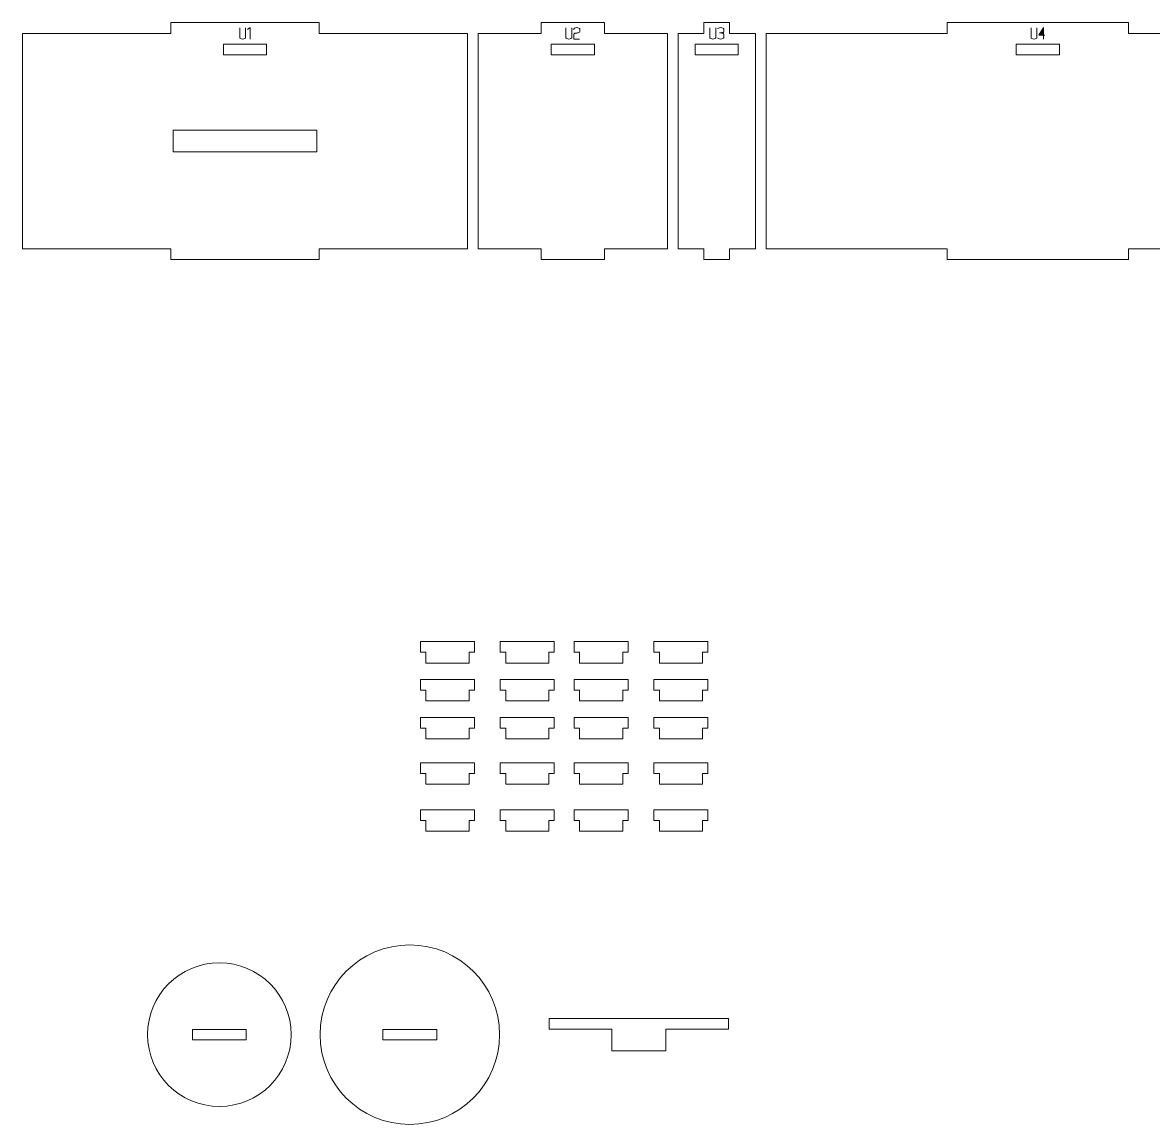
# Model space of a CAD drawing. Header units: centimetres. Extents: x -250 to 250, y -508 to 508.
# Drawn here: x 13.15 to 44.64, y -165.9 to -135.21 of the extents above; entities that cross this region are included whole.
import ezdxf

# ---------------------------------------------------------------- set-up
doc = ezdxf.new("R2010")
doc.units = ezdxf.units.CM
doc.header["$MEASUREMENT"] = 0
doc.layers.add('Capa 1', color=7, linetype='Continuous')

msp = doc.modelspace()

# ---------------------------------------------------------------- hatches: boundary and pattern name
at = {"layer": 'Capa 1', "true_color": 0x3e4095}
h = msp.add_hatch(color=175, dxfattribs=at)
edge = h.paths.add_edge_path()
edge.add_spline(control_points=[(19.36118, -135.62762), (19.36118, -135.6374), (19.35331, -135.64573), (19.33756, -135.65261), (19.32182, -135.65949), (19.30217, -135.66293), (19.27863, -135.66293), (19.25509, -135.66293), (19.23544, -135.65949), (19.2197, -135.65261), (19.20395, -135.64573), (19.19608, -135.6374), (19.19608, -135.62762), (19.19608, -135.62762), (19.19608, -135.34786), (19.19608, -135.34786), (19.19608, -135.34786), (19.19608, -135.62762), (19.19608, -135.62762), (19.19608, -135.6374), (19.20395, -135.64573), (19.2197, -135.65261), (19.23544, -135.65949), (19.25509, -135.66293), (19.27863, -135.66293), (19.30217, -135.66293), (19.32182, -135.65949), (19.33756, -135.65261), (19.35331, -135.64573), (19.36118, -135.6374), (19.36118, -135.62762), (19.36118, -135.62762), (19.36118, -135.34786), (19.36118, -135.34786), (19.36118, -135.34786), (19.36118, -135.62762), (19.36118, -135.62762)], knot_values=[0, 0, 0, 0, 0.08333333, 0.08333333, 0.08333333, 0.16666667, 0.16666667, 0.16666667, 0.25, 0.25, 0.25, 0.33333333, 0.33333333, 0.33333333, 0.41666667, 0.41666667, 0.41666667, 0.5, 0.5, 0.5, 0.58333333, 0.58333333, 0.58333333, 0.66666667, 0.66666667, 0.66666667, 0.75, 0.75, 0.75, 0.83333333, 0.83333333, 0.83333333, 0.91666667, 0.91666667, 0.91666667, 1, 1, 1, 1], degree=3, periodic=1)
h = msp.add_hatch(color=175, dxfattribs=at)
edge = h.paths.add_edge_path()
edge.add_spline(control_points=[(19.49234, -135.34603), (19.49234, -135.34603), (19.41621, -135.39877), (19.41621, -135.39877), (19.41621, -135.39877), (19.49234, -135.34603), (19.49234, -135.34603), (19.49234, -135.34603), (19.49234, -135.66293), (19.49234, -135.66293), (19.49234, -135.66293), (19.49234, -135.34603), (19.49234, -135.34603)], knot_values=[0, 0, 0, 0, 0.25, 0.25, 0.25, 0.5, 0.5, 0.5, 0.75, 0.75, 0.75, 1, 1, 1, 1], degree=3, periodic=1)
h = msp.add_hatch(color=175, dxfattribs=at)
edge = h.paths.add_edge_path()
edge.add_spline(control_points=[(28.44606, -135.62762), (28.44606, -135.6374), (28.43819, -135.64573), (28.42244, -135.65261), (28.4067, -135.65949), (28.38705, -135.66293), (28.36351, -135.66293), (28.33997, -135.66293), (28.32032, -135.65949), (28.30458, -135.65261), (28.28883, -135.64573), (28.28096, -135.6374), (28.28096, -135.62762), (28.28096, -135.62762), (28.28096, -135.34786), (28.28096, -135.34786), (28.28096, -135.34786), (28.28096, -135.62762), (28.28096, -135.62762), (28.28096, -135.6374), (28.28883, -135.64573), (28.30458, -135.65261), (28.32032, -135.65949), (28.33997, -135.66293), (28.36351, -135.66293), (28.38705, -135.66293), (28.4067, -135.65949), (28.42244, -135.65261), (28.43819, -135.64573), (28.44606, -135.6374), (28.44606, -135.62762), (28.44606, -135.62762), (28.44606, -135.34786), (28.44606, -135.34786), (28.44606, -135.34786), (28.44606, -135.62762), (28.44606, -135.62762)], knot_values=[0, 0, 0, 0, 0.08333333, 0.08333333, 0.08333333, 0.16666667, 0.16666667, 0.16666667, 0.25, 0.25, 0.25, 0.33333333, 0.33333333, 0.33333333, 0.41666667, 0.41666667, 0.41666667, 0.5, 0.5, 0.5, 0.58333333, 0.58333333, 0.58333333, 0.66666667, 0.66666667, 0.66666667, 0.75, 0.75, 0.75, 0.83333333, 0.83333333, 0.83333333, 0.91666667, 0.91666667, 0.91666667, 1, 1, 1, 1], degree=3, periodic=1)
h = msp.add_hatch(color=175, dxfattribs=at)
edge = h.paths.add_edge_path()
edge.add_spline(control_points=[(28.50063, -135.66293), (28.50063, -135.66293), (28.50063, -135.53039), (28.50063, -135.53039), (28.50155, -135.51847), (28.5124, -135.5093), (28.53319, -135.50288), (28.54175, -135.50226), (28.54993, -135.50127), (28.55773, -135.49989), (28.56552, -135.49852), (28.5734, -135.49707), (28.58135, -135.49554), (28.59602, -135.49309), (28.60726, -135.4911), (28.61505, -135.48958), (28.62285, -135.48805), (28.63042, -135.48606), (28.63776, -135.48361), (28.65671, -135.47658), (28.66619, -135.46756), (28.66619, -135.45656), (28.66619, -135.45656), (28.66619, -135.3818), (28.66619, -135.3818), (28.66619, -135.37202), (28.65832, -135.36369), (28.64257, -135.35681), (28.62683, -135.34993), (28.60718, -135.34649), (28.58364, -135.34649), (28.5601, -135.34649), (28.54045, -135.34993), (28.52471, -135.35681), (28.50896, -135.36369), (28.50109, -135.37202), (28.50109, -135.3818), (28.50109, -135.3818), (28.50109, -135.40427), (28.50109, -135.40427), (28.50109, -135.40427), (28.50109, -135.3818), (28.50109, -135.3818), (28.50109, -135.37202), (28.50896, -135.36369), (28.52471, -135.35681), (28.54045, -135.34993), (28.5601, -135.34649), (28.58364, -135.34649), (28.60718, -135.34649), (28.62683, -135.34993), (28.64257, -135.35681), (28.65832, -135.36369), (28.66619, -135.37202), (28.66619, -135.3818), (28.66619, -135.3818), (28.66619, -135.45656), (28.66619, -135.45656), (28.66619, -135.46756), (28.65671, -135.47658), (28.63776, -135.48361), (28.63042, -135.48606), (28.62285, -135.48805), (28.61505, -135.48958), (28.60726, -135.4911), (28.59602, -135.49309), (28.58135, -135.49554), (28.5734, -135.49707), (28.56552, -135.49852), (28.55773, -135.49989), (28.54993, -135.50127), (28.54175, -135.50226), (28.53319, -135.50288), (28.5124, -135.5093), (28.50155, -135.51847), (28.50063, -135.53039), (28.50063, -135.53039), (28.50063, -135.66293), (28.50063, -135.66293), (28.50063, -135.66293), (28.65748, -135.66293), (28.65748, -135.66293), (28.65748, -135.66293), (28.50063, -135.66293), (28.50063, -135.66293)], knot_values=[0, 0, 0, 0, 0.03571429, 0.03571429, 0.03571429, 0.07142857, 0.07142857, 0.07142857, 0.10714286, 0.10714286, 0.10714286, 0.14285714, 0.14285714, 0.14285714, 0.17857143, 0.17857143, 0.17857143, 0.21428571, 0.21428571, 0.21428571, 0.25, 0.25, 0.25, 0.28571429, 0.28571429, 0.28571429, 0.32142857, 0.32142857, 0.32142857, 0.35714286, 0.35714286, 0.35714286, 0.39285714, 0.39285714, 0.39285714, 0.42857143, 0.42857143, 0.42857143, 0.46428571, 0.46428571, 0.46428571, 0.5, 0.5, 0.5, 0.53571429, 0.53571429, 0.53571429, 0.57142857, 0.57142857, 0.57142857, 0.60714286, 0.60714286, 0.60714286, 0.64285714, 0.64285714, 0.64285714, 0.67857143, 0.67857143, 0.67857143, 0.71428571, 0.71428571, 0.71428571, 0.75, 0.75, 0.75, 0.78571429, 0.78571429, 0.78571429, 0.82142857, 0.82142857, 0.82142857, 0.85714286, 0.85714286, 0.85714286, 0.89285714, 0.89285714, 0.89285714, 0.92857143, 0.92857143, 0.92857143, 0.96428571, 0.96428571, 0.96428571, 1, 1, 1, 1], degree=3, periodic=1)
h = msp.add_hatch(color=175, dxfattribs=at)
edge = h.paths.add_edge_path()
edge.add_spline(control_points=[(32.45546, -135.62762), (32.45546, -135.6374), (32.44759, -135.64573), (32.43184, -135.65261), (32.4161, -135.65949), (32.39645, -135.66293), (32.37291, -135.66293), (32.34937, -135.66293), (32.32972, -135.65949), (32.31398, -135.65261), (32.29823, -135.64573), (32.29036, -135.6374), (32.29036, -135.62762), (32.29036, -135.62762), (32.29036, -135.34786), (32.29036, -135.34786), (32.29036, -135.34786), (32.29036, -135.62762), (32.29036, -135.62762), (32.29036, -135.6374), (32.29823, -135.64573), (32.31398, -135.65261), (32.32972, -135.65949), (32.34937, -135.66293), (32.37291, -135.66293), (32.39645, -135.66293), (32.4161, -135.65949), (32.43184, -135.65261), (32.44759, -135.64573), (32.45546, -135.6374), (32.45546, -135.62762), (32.45546, -135.62762), (32.45546, -135.34786), (32.45546, -135.34786), (32.45546, -135.34786), (32.45546, -135.62762), (32.45546, -135.62762)], knot_values=[0, 0, 0, 0, 0.08333333, 0.08333333, 0.08333333, 0.16666667, 0.16666667, 0.16666667, 0.25, 0.25, 0.25, 0.33333333, 0.33333333, 0.33333333, 0.41666667, 0.41666667, 0.41666667, 0.5, 0.5, 0.5, 0.58333333, 0.58333333, 0.58333333, 0.66666667, 0.66666667, 0.66666667, 0.75, 0.75, 0.75, 0.83333333, 0.83333333, 0.83333333, 0.91666667, 0.91666667, 0.91666667, 1, 1, 1, 1], degree=3, periodic=1)
h = msp.add_hatch(color=175, dxfattribs=at)
edge = h.paths.add_edge_path()
edge.add_spline(control_points=[(32.59304, -135.66293), (32.5695, -135.66293), (32.54985, -135.65949), (32.53411, -135.65261), (32.51836, -135.64573), (32.51049, -135.6374), (32.51049, -135.62762), (32.51049, -135.6374), (32.51836, -135.64573), (32.53411, -135.65261), (32.54985, -135.65949), (32.5695, -135.66293), (32.59304, -135.66293), (32.61658, -135.66293), (32.63623, -135.65949), (32.65197, -135.65261), (32.66772, -135.64573), (32.67559, -135.6374), (32.67559, -135.62762), (32.67559, -135.62762), (32.67559, -135.52443), (32.67559, -135.52443), (32.67559, -135.51617), (32.66993, -135.50899), (32.65862, -135.50288), (32.64731, -135.49676), (32.61414, -135.49263), (32.5591, -135.49049), (32.61383, -135.48713), (32.6467, -135.48315), (32.6577, -135.47857), (32.66871, -135.47398), (32.67467, -135.46649), (32.67559, -135.4561), (32.67559, -135.4561), (32.67559, -135.3818), (32.67559, -135.3818), (32.67559, -135.37202), (32.66772, -135.36369), (32.65197, -135.35681), (32.63623, -135.34993), (32.61658, -135.34649), (32.59304, -135.34649), (32.5695, -135.34649), (32.54985, -135.34993), (32.53411, -135.35681), (32.51836, -135.36369), (32.51049, -135.37202), (32.51049, -135.3818), (32.51049, -135.37202), (32.51836, -135.36369), (32.53411, -135.35681), (32.54985, -135.34993), (32.5695, -135.34649), (32.59304, -135.34649), (32.61658, -135.34649), (32.63623, -135.34993), (32.65197, -135.35681), (32.66772, -135.36369), (32.67559, -135.37202), (32.67559, -135.3818), (32.67559, -135.3818), (32.67559, -135.4561), (32.67559, -135.4561), (32.67467, -135.46649), (32.66871, -135.47398), (32.6577, -135.47857), (32.6467, -135.48315), (32.61383, -135.48713), (32.5591, -135.49049), (32.61414, -135.49263), (32.64731, -135.49676), (32.65862, -135.50288), (32.66993, -135.50899), (32.67559, -135.51617), (32.67559, -135.52443), (32.67559, -135.52443), (32.67559, -135.62762), (32.67559, -135.62762), (32.67559, -135.6374), (32.66772, -135.64573), (32.65197, -135.65261), (32.63623, -135.65949), (32.61658, -135.66293), (32.59304, -135.66293)], knot_values=[0, 0, 0, 0, 0.03571429, 0.03571429, 0.03571429, 0.07142857, 0.07142857, 0.07142857, 0.10714286, 0.10714286, 0.10714286, 0.14285714, 0.14285714, 0.14285714, 0.17857143, 0.17857143, 0.17857143, 0.21428571, 0.21428571, 0.21428571, 0.25, 0.25, 0.25, 0.28571429, 0.28571429, 0.28571429, 0.32142857, 0.32142857, 0.32142857, 0.35714286, 0.35714286, 0.35714286, 0.39285714, 0.39285714, 0.39285714, 0.42857143, 0.42857143, 0.42857143, 0.46428571, 0.46428571, 0.46428571, 0.5, 0.5, 0.5, 0.53571429, 0.53571429, 0.53571429, 0.57142857, 0.57142857, 0.57142857, 0.60714286, 0.60714286, 0.60714286, 0.64285714, 0.64285714, 0.64285714, 0.67857143, 0.67857143, 0.67857143, 0.71428571, 0.71428571, 0.71428571, 0.75, 0.75, 0.75, 0.78571429, 0.78571429, 0.78571429, 0.82142857, 0.82142857, 0.82142857, 0.85714286, 0.85714286, 0.85714286, 0.89285714, 0.89285714, 0.89285714, 0.92857143, 0.92857143, 0.92857143, 0.96428571, 0.96428571, 0.96428571, 1, 1, 1, 1], degree=3, periodic=1)
h = msp.add_hatch(color=175, dxfattribs=at)
edge = h.paths.add_edge_path()
edge.add_spline(control_points=[(41.39999, -135.62762), (41.39999, -135.6374), (41.39212, -135.64573), (41.37637, -135.65261), (41.36063, -135.65949), (41.34098, -135.66293), (41.31744, -135.66293), (41.2939, -135.66293), (41.27425, -135.65949), (41.25851, -135.65261), (41.24276, -135.64573), (41.23489, -135.6374), (41.23489, -135.62762), (41.23489, -135.62762), (41.23489, -135.34786), (41.23489, -135.34786), (41.23489, -135.34786), (41.23489, -135.62762), (41.23489, -135.62762), (41.23489, -135.6374), (41.24276, -135.64573), (41.25851, -135.65261), (41.27425, -135.65949), (41.2939, -135.66293), (41.31744, -135.66293), (41.34098, -135.66293), (41.36063, -135.65949), (41.37637, -135.65261), (41.39212, -135.64573), (41.39999, -135.6374), (41.39999, -135.62762), (41.39999, -135.62762), (41.39999, -135.34786), (41.39999, -135.34786), (41.39999, -135.34786), (41.39999, -135.62762), (41.39999, -135.62762)], knot_values=[0, 0, 0, 0, 0.08333333, 0.08333333, 0.08333333, 0.16666667, 0.16666667, 0.16666667, 0.25, 0.25, 0.25, 0.33333333, 0.33333333, 0.33333333, 0.41666667, 0.41666667, 0.41666667, 0.5, 0.5, 0.5, 0.58333333, 0.58333333, 0.58333333, 0.66666667, 0.66666667, 0.66666667, 0.75, 0.75, 0.75, 0.83333333, 0.83333333, 0.83333333, 0.91666667, 0.91666667, 0.91666667, 1, 1, 1, 1], degree=3, periodic=1)
h = msp.add_hatch(color=175, dxfattribs=at)
edge = h.paths.add_edge_path()
edge.add_spline(control_points=[(41.58481, -135.55837), (41.58481, -135.55837), (41.58481, -135.34603), (41.58481, -135.34603), (41.58481, -135.34603), (41.45502, -135.55837), (41.45502, -135.55837), (41.45502, -135.55837), (41.58481, -135.55837), (41.58481, -135.55837)], knot_values=[0, 0, 0, 0, 0.33333333, 0.33333333, 0.33333333, 0.66666667, 0.66666667, 0.66666667, 1, 1, 1, 1], degree=3, periodic=1)
h = msp.add_hatch(color=175, dxfattribs=at)
edge = h.paths.add_edge_path()
edge.add_spline(control_points=[(41.58481, -135.55837), (41.58481, -135.55837), (41.58481, -135.66293), (41.58481, -135.66293), (41.58481, -135.66293), (41.58481, -135.55837), (41.58481, -135.55837), (41.58481, -135.55837), (41.45502, -135.55837), (41.45502, -135.55837), (41.45502, -135.55837), (41.58481, -135.34603), (41.58481, -135.34603), (41.58481, -135.34603), (41.58481, -135.55837), (41.58481, -135.55837), (41.58481, -135.55837), (41.61462, -135.55837), (41.61462, -135.55837), (41.61462, -135.55837), (41.58481, -135.55837), (41.58481, -135.55837)], knot_values=[0, 0, 0, 0, 0.14285714, 0.14285714, 0.14285714, 0.28571429, 0.28571429, 0.28571429, 0.42857143, 0.42857143, 0.42857143, 0.57142857, 0.57142857, 0.57142857, 0.71428571, 0.71428571, 0.71428571, 0.85714286, 0.85714286, 0.85714286, 1, 1, 1, 1], degree=3, periodic=1)

# ---------------------------------------------------------------- linework, layer by layer
at = {"layer": 'Capa 1', "color": 240, "lineweight": 20}
for points, knots in [([(13.1506, -135.50573), (13.1506, -135.50573), (13.1506, -141.50573), (13.1506, -141.50573), (13.1506, -141.50573), (17.27967, -141.50573), (17.27967, -141.50573), (17.27967, -141.50573), (17.27967, -141.80573), (17.27967, -141.80573), (17.27967, -141.80573), (21.40874, -141.80573), (21.40874, -141.80573), (21.40874, -141.80573), (21.40874, -141.50573), (21.40874, -141.50573), (21.40874, -141.50573), (25.53781, -141.50573), (25.53781, -141.50573), (25.53781, -141.50573), (25.53781, -135.50573), (25.53781, -135.50573), (25.53781, -135.50573), (21.40874, -135.50573), (21.40874, -135.50573), (21.40874, -135.50573), (21.40874, -135.20573), (21.40874, -135.20573), (21.40874, -135.20573), (17.27967, -135.20573), (17.27967, -135.20573), (17.27967, -135.20573), (17.27967, -135.50573), (17.27967, -135.50573), (17.27967, -135.50573), (13.1506, -135.50573), (13.1506, -135.50573)], [0, 0, 0, 0, 0.08333333, 0.08333333, 0.08333333, 0.16666667, 0.16666667, 0.16666667, 0.25, 0.25, 0.25, 0.33333333, 0.33333333, 0.33333333, 0.41666667, 0.41666667, 0.41666667, 0.5, 0.5, 0.5, 0.58333333, 0.58333333, 0.58333333, 0.66666667, 0.66666667, 0.66666667, 0.75, 0.75, 0.75, 0.83333333, 0.83333333, 0.83333333, 0.91666667, 0.91666667, 0.91666667, 1, 1, 1, 1]), ([(25.83781, -135.50573), (25.83781, -135.50573), (25.83781, -141.50573), (25.83781, -141.50573), (25.83781, -141.50573), (27.59499, -141.50573), (27.59499, -141.50573), (27.59499, -141.50573), (27.59499, -141.80573), (27.59499, -141.80573), (27.59499, -141.80573), (29.35216, -141.80573), (29.35216, -141.80573), (29.35216, -141.80573), (29.35216, -141.50573), (29.35216, -141.50573), (29.35216, -141.50573), (31.10934, -141.50573), (31.10934, -141.50573), (31.10934, -141.50573), (31.10934, -135.50573), (31.10934, -135.50573), (31.10934, -135.50573), (29.35216, -135.50573), (29.35216, -135.50573), (29.35216, -135.50573), (29.35216, -135.20573), (29.35216, -135.20573), (29.35216, -135.20573), (27.59499, -135.20573), (27.59499, -135.20573), (27.59499, -135.20573), (27.59499, -135.50573), (27.59499, -135.50573), (27.59499, -135.50573), (25.83781, -135.50573), (25.83781, -135.50573)], [0, 0, 0, 0, 0.08333333, 0.08333333, 0.08333333, 0.16666667, 0.16666667, 0.16666667, 0.25, 0.25, 0.25, 0.33333333, 0.33333333, 0.33333333, 0.41666667, 0.41666667, 0.41666667, 0.5, 0.5, 0.5, 0.58333333, 0.58333333, 0.58333333, 0.66666667, 0.66666667, 0.66666667, 0.75, 0.75, 0.75, 0.83333333, 0.83333333, 0.83333333, 0.91666667, 0.91666667, 0.91666667, 1, 1, 1, 1]), ([(31.40934, -135.50573), (31.40934, -135.50573), (31.40934, -141.50573), (31.40934, -141.50573), (31.40934, -141.50573), (32.1251, -141.50573), (32.1251, -141.50573), (32.1251, -141.50573), (32.1251, -141.80573), (32.1251, -141.80573), (32.1251, -141.80573), (32.84085, -141.80573), (32.84085, -141.80573), (32.84085, -141.80573), (32.84085, -141.50573), (32.84085, -141.50573), (32.84085, -141.50573), (33.55661, -141.50573), (33.55661, -141.50573), (33.55661, -141.50573), (33.55661, -135.50573), (33.55661, -135.50573), (33.55661, -135.50573), (32.84085, -135.50573), (32.84085, -135.50573), (32.84085, -135.50573), (32.84085, -135.20573), (32.84085, -135.20573), (32.84085, -135.20573), (32.1251, -135.20573), (32.1251, -135.20573), (32.1251, -135.20573), (32.1251, -135.50573), (32.1251, -135.50573), (32.1251, -135.50573), (31.40934, -135.50573), (31.40934, -135.50573)], [0, 0, 0, 0, 0.08333333, 0.08333333, 0.08333333, 0.16666667, 0.16666667, 0.16666667, 0.25, 0.25, 0.25, 0.33333333, 0.33333333, 0.33333333, 0.41666667, 0.41666667, 0.41666667, 0.5, 0.5, 0.5, 0.58333333, 0.58333333, 0.58333333, 0.66666667, 0.66666667, 0.66666667, 0.75, 0.75, 0.75, 0.83333333, 0.83333333, 0.83333333, 0.91666667, 0.91666667, 0.91666667, 1, 1, 1, 1]), ([(33.85661, -135.50573), (33.85661, -135.50573), (33.85661, -141.50573), (33.85661, -141.50573), (33.85661, -141.50573), (38.90204, -141.50573), (38.90204, -141.50573), (38.90204, -141.50573), (38.90204, -141.80573), (38.90204, -141.80573), (38.90204, -141.80573), (43.94747, -141.80573), (43.94747, -141.80573), (43.94747, -141.80573), (43.94747, -141.50573), (43.94747, -141.50573), (43.94747, -141.50573), (48.9929, -141.50573), (48.9929, -141.50573), (48.9929, -141.50573), (48.9929, -135.50573), (48.9929, -135.50573), (48.9929, -135.50573), (43.94747, -135.50573), (43.94747, -135.50573), (43.94747, -135.50573), (43.94747, -135.20573), (43.94747, -135.20573), (43.94747, -135.20573), (38.90204, -135.20573), (38.90204, -135.20573), (38.90204, -135.20573), (38.90204, -135.50573), (38.90204, -135.50573), (38.90204, -135.50573), (33.85661, -135.50573), (33.85661, -135.50573)], [0, 0, 0, 0, 0.08333333, 0.08333333, 0.08333333, 0.16666667, 0.16666667, 0.16666667, 0.25, 0.25, 0.25, 0.33333333, 0.33333333, 0.33333333, 0.41666667, 0.41666667, 0.41666667, 0.5, 0.5, 0.5, 0.58333333, 0.58333333, 0.58333333, 0.66666667, 0.66666667, 0.66666667, 0.75, 0.75, 0.75, 0.83333333, 0.83333333, 0.83333333, 0.91666667, 0.91666667, 0.91666667, 1, 1, 1, 1]), ([(18.74421, -136.106), (18.74421, -136.106), (19.94421, -136.106), (19.94421, -136.106), (19.94421, -136.106), (19.94421, -135.806), (19.94421, -135.806), (19.94421, -135.806), (18.74421, -135.806), (18.74421, -135.806), (18.74421, -135.806), (18.74421, -136.106), (18.74421, -136.106)], [0, 0, 0, 0, 0.25, 0.25, 0.25, 0.5, 0.5, 0.5, 0.75, 0.75, 0.75, 1, 1, 1, 1]), ([(27.87358, -136.106), (27.87358, -136.106), (29.07358, -136.106), (29.07358, -136.106), (29.07358, -136.106), (29.07358, -135.806), (29.07358, -135.806), (29.07358, -135.806), (27.87358, -135.806), (27.87358, -135.806), (27.87358, -135.806), (27.87358, -136.106), (27.87358, -136.106)], [0, 0, 0, 0, 0.25, 0.25, 0.25, 0.5, 0.5, 0.5, 0.75, 0.75, 0.75, 1, 1, 1, 1]), ([(31.88298, -136.106), (31.88298, -136.106), (33.08298, -136.106), (33.08298, -136.106), (33.08298, -136.106), (33.08298, -135.806), (33.08298, -135.806), (33.08298, -135.806), (31.88298, -135.806), (31.88298, -135.806), (31.88298, -135.806), (31.88298, -136.106), (31.88298, -136.106)], [0, 0, 0, 0, 0.25, 0.25, 0.25, 0.5, 0.5, 0.5, 0.75, 0.75, 0.75, 1, 1, 1, 1]), ([(40.82476, -136.106), (40.82476, -136.106), (42.02476, -136.106), (42.02476, -136.106), (42.02476, -136.106), (42.02476, -135.806), (42.02476, -135.806), (42.02476, -135.806), (40.82476, -135.806), (40.82476, -135.806), (40.82476, -135.806), (40.82476, -136.106), (40.82476, -136.106)], [0, 0, 0, 0, 0.25, 0.25, 0.25, 0.5, 0.5, 0.5, 0.75, 0.75, 0.75, 1, 1, 1, 1]), ([(17.34421, -138.20573), (17.34421, -138.20573), (21.34421, -138.20573), (21.34421, -138.20573), (21.34421, -138.20573), (21.34421, -138.80573), (21.34421, -138.80573), (21.34421, -138.80573), (17.34421, -138.80573), (17.34421, -138.80573), (17.34421, -138.80573), (17.34421, -138.20573), (17.34421, -138.20573)], [0, 0, 0, 0, 0.25, 0.25, 0.25, 0.5, 0.5, 0.5, 0.75, 0.75, 0.75, 1, 1, 1, 1])]:
    msp.add_open_spline(points, degree=3, knots=knots, dxfattribs=at)
at = {"layer": 'Capa 1', "color": 114, "lineweight": 9}
for points, knots in [([(19.36118, -135.62762), (19.36118, -135.6374), (19.35331, -135.64573), (19.33756, -135.65261), (19.32182, -135.65949), (19.30217, -135.66293), (19.27863, -135.66293), (19.25509, -135.66293), (19.23544, -135.65949), (19.2197, -135.65261), (19.20395, -135.64573), (19.19608, -135.6374), (19.19608, -135.62762), (19.19608, -135.62762), (19.19608, -135.34786), (19.19608, -135.34786), (19.19608, -135.34786), (19.19608, -135.62762), (19.19608, -135.62762), (19.19608, -135.6374), (19.20395, -135.64573), (19.2197, -135.65261), (19.23544, -135.65949), (19.25509, -135.66293), (19.27863, -135.66293), (19.30217, -135.66293), (19.32182, -135.65949), (19.33756, -135.65261), (19.35331, -135.64573), (19.36118, -135.6374), (19.36118, -135.62762), (19.36118, -135.62762), (19.36118, -135.34786), (19.36118, -135.34786), (19.36118, -135.34786), (19.36118, -135.62762), (19.36118, -135.62762)], [0, 0, 0, 0, 0.08333333, 0.08333333, 0.08333333, 0.16666667, 0.16666667, 0.16666667, 0.25, 0.25, 0.25, 0.33333333, 0.33333333, 0.33333333, 0.41666667, 0.41666667, 0.41666667, 0.5, 0.5, 0.5, 0.58333333, 0.58333333, 0.58333333, 0.66666667, 0.66666667, 0.66666667, 0.75, 0.75, 0.75, 0.83333333, 0.83333333, 0.83333333, 0.91666667, 0.91666667, 0.91666667, 1, 1, 1, 1]), ([(19.49234, -135.34603), (19.49234, -135.34603), (19.41621, -135.39877), (19.41621, -135.39877), (19.41621, -135.39877), (19.49234, -135.34603), (19.49234, -135.34603), (19.49234, -135.34603), (19.49234, -135.66293), (19.49234, -135.66293), (19.49234, -135.66293), (19.49234, -135.34603), (19.49234, -135.34603)], [0, 0, 0, 0, 0.25, 0.25, 0.25, 0.5, 0.5, 0.5, 0.75, 0.75, 0.75, 1, 1, 1, 1]), ([(28.44606, -135.62762), (28.44606, -135.6374), (28.43819, -135.64573), (28.42244, -135.65261), (28.4067, -135.65949), (28.38705, -135.66293), (28.36351, -135.66293), (28.33997, -135.66293), (28.32032, -135.65949), (28.30458, -135.65261), (28.28883, -135.64573), (28.28096, -135.6374), (28.28096, -135.62762), (28.28096, -135.62762), (28.28096, -135.34786), (28.28096, -135.34786), (28.28096, -135.34786), (28.28096, -135.62762), (28.28096, -135.62762), (28.28096, -135.6374), (28.28883, -135.64573), (28.30458, -135.65261), (28.32032, -135.65949), (28.33997, -135.66293), (28.36351, -135.66293), (28.38705, -135.66293), (28.4067, -135.65949), (28.42244, -135.65261), (28.43819, -135.64573), (28.44606, -135.6374), (28.44606, -135.62762), (28.44606, -135.62762), (28.44606, -135.34786), (28.44606, -135.34786), (28.44606, -135.34786), (28.44606, -135.62762), (28.44606, -135.62762)], [0, 0, 0, 0, 0.08333333, 0.08333333, 0.08333333, 0.16666667, 0.16666667, 0.16666667, 0.25, 0.25, 0.25, 0.33333333, 0.33333333, 0.33333333, 0.41666667, 0.41666667, 0.41666667, 0.5, 0.5, 0.5, 0.58333333, 0.58333333, 0.58333333, 0.66666667, 0.66666667, 0.66666667, 0.75, 0.75, 0.75, 0.83333333, 0.83333333, 0.83333333, 0.91666667, 0.91666667, 0.91666667, 1, 1, 1, 1]), ([(28.50063, -135.66293), (28.50063, -135.66293), (28.50063, -135.53039), (28.50063, -135.53039), (28.50155, -135.51847), (28.5124, -135.5093), (28.53319, -135.50288), (28.54175, -135.50226), (28.54993, -135.50127), (28.55773, -135.49989), (28.56552, -135.49852), (28.5734, -135.49707), (28.58135, -135.49554), (28.59602, -135.49309), (28.60726, -135.4911), (28.61505, -135.48958), (28.62285, -135.48805), (28.63042, -135.48606), (28.63776, -135.48361), (28.65671, -135.47658), (28.66619, -135.46756), (28.66619, -135.45656), (28.66619, -135.45656), (28.66619, -135.3818), (28.66619, -135.3818), (28.66619, -135.37202), (28.65832, -135.36369), (28.64257, -135.35681), (28.62683, -135.34993), (28.60718, -135.34649), (28.58364, -135.34649), (28.5601, -135.34649), (28.54045, -135.34993), (28.52471, -135.35681), (28.50896, -135.36369), (28.50109, -135.37202), (28.50109, -135.3818), (28.50109, -135.3818), (28.50109, -135.40427), (28.50109, -135.40427), (28.50109, -135.40427), (28.50109, -135.3818), (28.50109, -135.3818), (28.50109, -135.37202), (28.50896, -135.36369), (28.52471, -135.35681), (28.54045, -135.34993), (28.5601, -135.34649), (28.58364, -135.34649), (28.60718, -135.34649), (28.62683, -135.34993), (28.64257, -135.35681), (28.65832, -135.36369), (28.66619, -135.37202), (28.66619, -135.3818), (28.66619, -135.3818), (28.66619, -135.45656), (28.66619, -135.45656), (28.66619, -135.46756), (28.65671, -135.47658), (28.63776, -135.48361), (28.63042, -135.48606), (28.62285, -135.48805), (28.61505, -135.48958), (28.60726, -135.4911), (28.59602, -135.49309), (28.58135, -135.49554), (28.5734, -135.49707), (28.56552, -135.49852), (28.55773, -135.49989), (28.54993, -135.50127), (28.54175, -135.50226), (28.53319, -135.50288), (28.5124, -135.5093), (28.50155, -135.51847), (28.50063, -135.53039), (28.50063, -135.53039), (28.50063, -135.66293), (28.50063, -135.66293), (28.50063, -135.66293), (28.65748, -135.66293), (28.65748, -135.66293), (28.65748, -135.66293), (28.50063, -135.66293), (28.50063, -135.66293)], [0, 0, 0, 0, 0.03571429, 0.03571429, 0.03571429, 0.07142857, 0.07142857, 0.07142857, 0.10714286, 0.10714286, 0.10714286, 0.14285714, 0.14285714, 0.14285714, 0.17857143, 0.17857143, 0.17857143, 0.21428571, 0.21428571, 0.21428571, 0.25, 0.25, 0.25, 0.28571429, 0.28571429, 0.28571429, 0.32142857, 0.32142857, 0.32142857, 0.35714286, 0.35714286, 0.35714286, 0.39285714, 0.39285714, 0.39285714, 0.42857143, 0.42857143, 0.42857143, 0.46428571, 0.46428571, 0.46428571, 0.5, 0.5, 0.5, 0.53571429, 0.53571429, 0.53571429, 0.57142857, 0.57142857, 0.57142857, 0.60714286, 0.60714286, 0.60714286, 0.64285714, 0.64285714, 0.64285714, 0.67857143, 0.67857143, 0.67857143, 0.71428571, 0.71428571, 0.71428571, 0.75, 0.75, 0.75, 0.78571429, 0.78571429, 0.78571429, 0.82142857, 0.82142857, 0.82142857, 0.85714286, 0.85714286, 0.85714286, 0.89285714, 0.89285714, 0.89285714, 0.92857143, 0.92857143, 0.92857143, 0.96428571, 0.96428571, 0.96428571, 1, 1, 1, 1]), ([(32.45546, -135.62762), (32.45546, -135.6374), (32.44759, -135.64573), (32.43184, -135.65261), (32.4161, -135.65949), (32.39645, -135.66293), (32.37291, -135.66293), (32.34937, -135.66293), (32.32972, -135.65949), (32.31398, -135.65261), (32.29823, -135.64573), (32.29036, -135.6374), (32.29036, -135.62762), (32.29036, -135.62762), (32.29036, -135.34786), (32.29036, -135.34786), (32.29036, -135.34786), (32.29036, -135.62762), (32.29036, -135.62762), (32.29036, -135.6374), (32.29823, -135.64573), (32.31398, -135.65261), (32.32972, -135.65949), (32.34937, -135.66293), (32.37291, -135.66293), (32.39645, -135.66293), (32.4161, -135.65949), (32.43184, -135.65261), (32.44759, -135.64573), (32.45546, -135.6374), (32.45546, -135.62762), (32.45546, -135.62762), (32.45546, -135.34786), (32.45546, -135.34786), (32.45546, -135.34786), (32.45546, -135.62762), (32.45546, -135.62762)], [0, 0, 0, 0, 0.08333333, 0.08333333, 0.08333333, 0.16666667, 0.16666667, 0.16666667, 0.25, 0.25, 0.25, 0.33333333, 0.33333333, 0.33333333, 0.41666667, 0.41666667, 0.41666667, 0.5, 0.5, 0.5, 0.58333333, 0.58333333, 0.58333333, 0.66666667, 0.66666667, 0.66666667, 0.75, 0.75, 0.75, 0.83333333, 0.83333333, 0.83333333, 0.91666667, 0.91666667, 0.91666667, 1, 1, 1, 1]), ([(32.59304, -135.66293), (32.5695, -135.66293), (32.54985, -135.65949), (32.53411, -135.65261), (32.51836, -135.64573), (32.51049, -135.6374), (32.51049, -135.62762), (32.51049, -135.6374), (32.51836, -135.64573), (32.53411, -135.65261), (32.54985, -135.65949), (32.5695, -135.66293), (32.59304, -135.66293), (32.61658, -135.66293), (32.63623, -135.65949), (32.65197, -135.65261), (32.66772, -135.64573), (32.67559, -135.6374), (32.67559, -135.62762), (32.67559, -135.62762), (32.67559, -135.52443), (32.67559, -135.52443), (32.67559, -135.51617), (32.66993, -135.50899), (32.65862, -135.50288), (32.64731, -135.49676), (32.61414, -135.49263), (32.5591, -135.49049), (32.61383, -135.48713), (32.6467, -135.48315), (32.6577, -135.47857), (32.66871, -135.47398), (32.67467, -135.46649), (32.67559, -135.4561), (32.67559, -135.4561), (32.67559, -135.3818), (32.67559, -135.3818), (32.67559, -135.37202), (32.66772, -135.36369), (32.65197, -135.35681), (32.63623, -135.34993), (32.61658, -135.34649), (32.59304, -135.34649), (32.5695, -135.34649), (32.54985, -135.34993), (32.53411, -135.35681), (32.51836, -135.36369), (32.51049, -135.37202), (32.51049, -135.3818), (32.51049, -135.37202), (32.51836, -135.36369), (32.53411, -135.35681), (32.54985, -135.34993), (32.5695, -135.34649), (32.59304, -135.34649), (32.61658, -135.34649), (32.63623, -135.34993), (32.65197, -135.35681), (32.66772, -135.36369), (32.67559, -135.37202), (32.67559, -135.3818), (32.67559, -135.3818), (32.67559, -135.4561), (32.67559, -135.4561), (32.67467, -135.46649), (32.66871, -135.47398), (32.6577, -135.47857), (32.6467, -135.48315), (32.61383, -135.48713), (32.5591, -135.49049), (32.61414, -135.49263), (32.64731, -135.49676), (32.65862, -135.50288), (32.66993, -135.50899), (32.67559, -135.51617), (32.67559, -135.52443), (32.67559, -135.52443), (32.67559, -135.62762), (32.67559, -135.62762), (32.67559, -135.6374), (32.66772, -135.64573), (32.65197, -135.65261), (32.63623, -135.65949), (32.61658, -135.66293), (32.59304, -135.66293)], [0, 0, 0, 0, 0.03571429, 0.03571429, 0.03571429, 0.07142857, 0.07142857, 0.07142857, 0.10714286, 0.10714286, 0.10714286, 0.14285714, 0.14285714, 0.14285714, 0.17857143, 0.17857143, 0.17857143, 0.21428571, 0.21428571, 0.21428571, 0.25, 0.25, 0.25, 0.28571429, 0.28571429, 0.28571429, 0.32142857, 0.32142857, 0.32142857, 0.35714286, 0.35714286, 0.35714286, 0.39285714, 0.39285714, 0.39285714, 0.42857143, 0.42857143, 0.42857143, 0.46428571, 0.46428571, 0.46428571, 0.5, 0.5, 0.5, 0.53571429, 0.53571429, 0.53571429, 0.57142857, 0.57142857, 0.57142857, 0.60714286, 0.60714286, 0.60714286, 0.64285714, 0.64285714, 0.64285714, 0.67857143, 0.67857143, 0.67857143, 0.71428571, 0.71428571, 0.71428571, 0.75, 0.75, 0.75, 0.78571429, 0.78571429, 0.78571429, 0.82142857, 0.82142857, 0.82142857, 0.85714286, 0.85714286, 0.85714286, 0.89285714, 0.89285714, 0.89285714, 0.92857143, 0.92857143, 0.92857143, 0.96428571, 0.96428571, 0.96428571, 1, 1, 1, 1]), ([(41.39999, -135.62762), (41.39999, -135.6374), (41.39212, -135.64573), (41.37637, -135.65261), (41.36063, -135.65949), (41.34098, -135.66293), (41.31744, -135.66293), (41.2939, -135.66293), (41.27425, -135.65949), (41.25851, -135.65261), (41.24276, -135.64573), (41.23489, -135.6374), (41.23489, -135.62762), (41.23489, -135.62762), (41.23489, -135.34786), (41.23489, -135.34786), (41.23489, -135.34786), (41.23489, -135.62762), (41.23489, -135.62762), (41.23489, -135.6374), (41.24276, -135.64573), (41.25851, -135.65261), (41.27425, -135.65949), (41.2939, -135.66293), (41.31744, -135.66293), (41.34098, -135.66293), (41.36063, -135.65949), (41.37637, -135.65261), (41.39212, -135.64573), (41.39999, -135.6374), (41.39999, -135.62762), (41.39999, -135.62762), (41.39999, -135.34786), (41.39999, -135.34786), (41.39999, -135.34786), (41.39999, -135.62762), (41.39999, -135.62762)], [0, 0, 0, 0, 0.08333333, 0.08333333, 0.08333333, 0.16666667, 0.16666667, 0.16666667, 0.25, 0.25, 0.25, 0.33333333, 0.33333333, 0.33333333, 0.41666667, 0.41666667, 0.41666667, 0.5, 0.5, 0.5, 0.58333333, 0.58333333, 0.58333333, 0.66666667, 0.66666667, 0.66666667, 0.75, 0.75, 0.75, 0.83333333, 0.83333333, 0.83333333, 0.91666667, 0.91666667, 0.91666667, 1, 1, 1, 1]), ([(41.58481, -135.55837), (41.58481, -135.55837), (41.58481, -135.34603), (41.58481, -135.34603), (41.58481, -135.34603), (41.45502, -135.55837), (41.45502, -135.55837), (41.45502, -135.55837), (41.58481, -135.55837), (41.58481, -135.55837)], [0, 0, 0, 0, 0.33333333, 0.33333333, 0.33333333, 0.66666667, 0.66666667, 0.66666667, 1, 1, 1, 1]), ([(41.58481, -135.55837), (41.58481, -135.55837), (41.58481, -135.66293), (41.58481, -135.66293), (41.58481, -135.66293), (41.58481, -135.55837), (41.58481, -135.55837), (41.58481, -135.55837), (41.45502, -135.55837), (41.45502, -135.55837), (41.45502, -135.55837), (41.58481, -135.34603), (41.58481, -135.34603), (41.58481, -135.34603), (41.58481, -135.55837), (41.58481, -135.55837), (41.58481, -135.55837), (41.61462, -135.55837), (41.61462, -135.55837), (41.61462, -135.55837), (41.58481, -135.55837), (41.58481, -135.55837)], [0, 0, 0, 0, 0.14285714, 0.14285714, 0.14285714, 0.28571429, 0.28571429, 0.28571429, 0.42857143, 0.42857143, 0.42857143, 0.57142857, 0.57142857, 0.57142857, 0.71428571, 0.71428571, 0.71428571, 0.85714286, 0.85714286, 0.85714286, 1, 1, 1, 1])]:
    msp.add_open_spline(points, degree=3, knots=knots, dxfattribs=at)
at = {"layer": 'Capa 1', "color": 240, "lineweight": 9}
for points, knots in [([(25.58307, -152.74387), (25.58307, -152.74387), (25.58307, -153.04387), (25.58307, -153.04387), (25.58307, -153.04387), (24.38307, -153.04387), (24.38307, -153.04387), (24.38307, -153.04387), (24.38307, -152.74387), (24.38307, -152.74387), (24.38307, -152.74387), (24.23307, -152.74387), (24.23307, -152.74387), (24.23307, -152.74387), (24.23307, -152.44387), (24.23307, -152.44387), (24.23307, -152.44387), (25.73307, -152.44387), (25.73307, -152.44387), (25.73307, -152.44387), (25.73307, -152.74387), (25.73307, -152.74387), (25.73307, -152.74387), (25.58307, -152.74387), (25.58307, -152.74387)], [0, 0, 0, 0, 0.125, 0.125, 0.125, 0.25, 0.25, 0.25, 0.375, 0.375, 0.375, 0.5, 0.5, 0.5, 0.625, 0.625, 0.625, 0.75, 0.75, 0.75, 0.875, 0.875, 0.875, 1, 1, 1, 1]), ([(27.8034, -152.74387), (27.8034, -152.74387), (27.8034, -153.04387), (27.8034, -153.04387), (27.8034, -153.04387), (26.6034, -153.04387), (26.6034, -153.04387), (26.6034, -153.04387), (26.6034, -152.74387), (26.6034, -152.74387), (26.6034, -152.74387), (26.4534, -152.74387), (26.4534, -152.74387), (26.4534, -152.74387), (26.4534, -152.44387), (26.4534, -152.44387), (26.4534, -152.44387), (27.9534, -152.44387), (27.9534, -152.44387), (27.9534, -152.44387), (27.9534, -152.74387), (27.9534, -152.74387), (27.9534, -152.74387), (27.8034, -152.74387), (27.8034, -152.74387)], [0, 0, 0, 0, 0.125, 0.125, 0.125, 0.25, 0.25, 0.25, 0.375, 0.375, 0.375, 0.5, 0.5, 0.5, 0.625, 0.625, 0.625, 0.75, 0.75, 0.75, 0.875, 0.875, 0.875, 1, 1, 1, 1]), ([(29.86332, -152.74387), (29.86332, -152.74387), (29.86332, -153.04387), (29.86332, -153.04387), (29.86332, -153.04387), (28.66332, -153.04387), (28.66332, -153.04387), (28.66332, -153.04387), (28.66332, -152.74387), (28.66332, -152.74387), (28.66332, -152.74387), (28.51332, -152.74387), (28.51332, -152.74387), (28.51332, -152.74387), (28.51332, -152.44387), (28.51332, -152.44387), (28.51332, -152.44387), (30.01332, -152.44387), (30.01332, -152.44387), (30.01332, -152.44387), (30.01332, -152.74387), (30.01332, -152.74387), (30.01332, -152.74387), (29.86332, -152.74387), (29.86332, -152.74387)], [0, 0, 0, 0, 0.125, 0.125, 0.125, 0.25, 0.25, 0.25, 0.375, 0.375, 0.375, 0.5, 0.5, 0.5, 0.625, 0.625, 0.625, 0.75, 0.75, 0.75, 0.875, 0.875, 0.875, 1, 1, 1, 1]), ([(32.08365, -152.74387), (32.08365, -152.74387), (32.08365, -153.04387), (32.08365, -153.04387), (32.08365, -153.04387), (30.88365, -153.04387), (30.88365, -153.04387), (30.88365, -153.04387), (30.88365, -152.74387), (30.88365, -152.74387), (30.88365, -152.74387), (30.73365, -152.74387), (30.73365, -152.74387), (30.73365, -152.74387), (30.73365, -152.44387), (30.73365, -152.44387), (30.73365, -152.44387), (32.23365, -152.44387), (32.23365, -152.44387), (32.23365, -152.44387), (32.23365, -152.74387), (32.23365, -152.74387), (32.23365, -152.74387), (32.08365, -152.74387), (32.08365, -152.74387)], [0, 0, 0, 0, 0.125, 0.125, 0.125, 0.25, 0.25, 0.25, 0.375, 0.375, 0.375, 0.5, 0.5, 0.5, 0.625, 0.625, 0.625, 0.75, 0.75, 0.75, 0.875, 0.875, 0.875, 1, 1, 1, 1]), ([(25.58307, -153.79967), (25.58307, -153.79967), (25.58307, -154.09967), (25.58307, -154.09967), (25.58307, -154.09967), (24.38307, -154.09967), (24.38307, -154.09967), (24.38307, -154.09967), (24.38307, -153.79967), (24.38307, -153.79967), (24.38307, -153.79967), (24.23307, -153.79967), (24.23307, -153.79967), (24.23307, -153.79967), (24.23307, -153.49967), (24.23307, -153.49967), (24.23307, -153.49967), (25.73307, -153.49967), (25.73307, -153.49967), (25.73307, -153.49967), (25.73307, -153.79967), (25.73307, -153.79967), (25.73307, -153.79967), (25.58307, -153.79967), (25.58307, -153.79967)], [0, 0, 0, 0, 0.125, 0.125, 0.125, 0.25, 0.25, 0.25, 0.375, 0.375, 0.375, 0.5, 0.5, 0.5, 0.625, 0.625, 0.625, 0.75, 0.75, 0.75, 0.875, 0.875, 0.875, 1, 1, 1, 1]), ([(27.8034, -153.79967), (27.8034, -153.79967), (27.8034, -154.09967), (27.8034, -154.09967), (27.8034, -154.09967), (26.6034, -154.09967), (26.6034, -154.09967), (26.6034, -154.09967), (26.6034, -153.79967), (26.6034, -153.79967), (26.6034, -153.79967), (26.4534, -153.79967), (26.4534, -153.79967), (26.4534, -153.79967), (26.4534, -153.49967), (26.4534, -153.49967), (26.4534, -153.49967), (27.9534, -153.49967), (27.9534, -153.49967), (27.9534, -153.49967), (27.9534, -153.79967), (27.9534, -153.79967), (27.9534, -153.79967), (27.8034, -153.79967), (27.8034, -153.79967)], [0, 0, 0, 0, 0.125, 0.125, 0.125, 0.25, 0.25, 0.25, 0.375, 0.375, 0.375, 0.5, 0.5, 0.5, 0.625, 0.625, 0.625, 0.75, 0.75, 0.75, 0.875, 0.875, 0.875, 1, 1, 1, 1]), ([(29.86332, -153.79967), (29.86332, -153.79967), (29.86332, -154.09967), (29.86332, -154.09967), (29.86332, -154.09967), (28.66332, -154.09967), (28.66332, -154.09967), (28.66332, -154.09967), (28.66332, -153.79967), (28.66332, -153.79967), (28.66332, -153.79967), (28.51332, -153.79967), (28.51332, -153.79967), (28.51332, -153.79967), (28.51332, -153.49967), (28.51332, -153.49967), (28.51332, -153.49967), (30.01332, -153.49967), (30.01332, -153.49967), (30.01332, -153.49967), (30.01332, -153.79967), (30.01332, -153.79967), (30.01332, -153.79967), (29.86332, -153.79967), (29.86332, -153.79967)], [0, 0, 0, 0, 0.125, 0.125, 0.125, 0.25, 0.25, 0.25, 0.375, 0.375, 0.375, 0.5, 0.5, 0.5, 0.625, 0.625, 0.625, 0.75, 0.75, 0.75, 0.875, 0.875, 0.875, 1, 1, 1, 1]), ([(32.08365, -153.79967), (32.08365, -153.79967), (32.08365, -154.09967), (32.08365, -154.09967), (32.08365, -154.09967), (30.88365, -154.09967), (30.88365, -154.09967), (30.88365, -154.09967), (30.88365, -153.79967), (30.88365, -153.79967), (30.88365, -153.79967), (30.73365, -153.79967), (30.73365, -153.79967), (30.73365, -153.79967), (30.73365, -153.49967), (30.73365, -153.49967), (30.73365, -153.49967), (32.23365, -153.49967), (32.23365, -153.49967), (32.23365, -153.49967), (32.23365, -153.79967), (32.23365, -153.79967), (32.23365, -153.79967), (32.08365, -153.79967), (32.08365, -153.79967)], [0, 0, 0, 0, 0.125, 0.125, 0.125, 0.25, 0.25, 0.25, 0.375, 0.375, 0.375, 0.5, 0.5, 0.5, 0.625, 0.625, 0.625, 0.75, 0.75, 0.75, 0.875, 0.875, 0.875, 1, 1, 1, 1]), ([(25.58307, -154.86054), (25.58307, -154.86054), (25.58307, -155.16054), (25.58307, -155.16054), (25.58307, -155.16054), (24.38307, -155.16054), (24.38307, -155.16054), (24.38307, -155.16054), (24.38307, -154.86054), (24.38307, -154.86054), (24.38307, -154.86054), (24.23307, -154.86054), (24.23307, -154.86054), (24.23307, -154.86054), (24.23307, -154.56054), (24.23307, -154.56054), (24.23307, -154.56054), (25.73307, -154.56054), (25.73307, -154.56054), (25.73307, -154.56054), (25.73307, -154.86054), (25.73307, -154.86054), (25.73307, -154.86054), (25.58307, -154.86054), (25.58307, -154.86054)], [0, 0, 0, 0, 0.125, 0.125, 0.125, 0.25, 0.25, 0.25, 0.375, 0.375, 0.375, 0.5, 0.5, 0.5, 0.625, 0.625, 0.625, 0.75, 0.75, 0.75, 0.875, 0.875, 0.875, 1, 1, 1, 1]), ([(27.8034, -154.86054), (27.8034, -154.86054), (27.8034, -155.16054), (27.8034, -155.16054), (27.8034, -155.16054), (26.6034, -155.16054), (26.6034, -155.16054), (26.6034, -155.16054), (26.6034, -154.86054), (26.6034, -154.86054), (26.6034, -154.86054), (26.4534, -154.86054), (26.4534, -154.86054), (26.4534, -154.86054), (26.4534, -154.56054), (26.4534, -154.56054), (26.4534, -154.56054), (27.9534, -154.56054), (27.9534, -154.56054), (27.9534, -154.56054), (27.9534, -154.86054), (27.9534, -154.86054), (27.9534, -154.86054), (27.8034, -154.86054), (27.8034, -154.86054)], [0, 0, 0, 0, 0.125, 0.125, 0.125, 0.25, 0.25, 0.25, 0.375, 0.375, 0.375, 0.5, 0.5, 0.5, 0.625, 0.625, 0.625, 0.75, 0.75, 0.75, 0.875, 0.875, 0.875, 1, 1, 1, 1]), ([(29.86332, -154.86054), (29.86332, -154.86054), (29.86332, -155.16054), (29.86332, -155.16054), (29.86332, -155.16054), (28.66332, -155.16054), (28.66332, -155.16054), (28.66332, -155.16054), (28.66332, -154.86054), (28.66332, -154.86054), (28.66332, -154.86054), (28.51332, -154.86054), (28.51332, -154.86054), (28.51332, -154.86054), (28.51332, -154.56054), (28.51332, -154.56054), (28.51332, -154.56054), (30.01332, -154.56054), (30.01332, -154.56054), (30.01332, -154.56054), (30.01332, -154.86054), (30.01332, -154.86054), (30.01332, -154.86054), (29.86332, -154.86054), (29.86332, -154.86054)], [0, 0, 0, 0, 0.125, 0.125, 0.125, 0.25, 0.25, 0.25, 0.375, 0.375, 0.375, 0.5, 0.5, 0.5, 0.625, 0.625, 0.625, 0.75, 0.75, 0.75, 0.875, 0.875, 0.875, 1, 1, 1, 1]), ([(32.08365, -154.86054), (32.08365, -154.86054), (32.08365, -155.16054), (32.08365, -155.16054), (32.08365, -155.16054), (30.88365, -155.16054), (30.88365, -155.16054), (30.88365, -155.16054), (30.88365, -154.86054), (30.88365, -154.86054), (30.88365, -154.86054), (30.73365, -154.86054), (30.73365, -154.86054), (30.73365, -154.86054), (30.73365, -154.56054), (30.73365, -154.56054), (30.73365, -154.56054), (32.23365, -154.56054), (32.23365, -154.56054), (32.23365, -154.56054), (32.23365, -154.86054), (32.23365, -154.86054), (32.23365, -154.86054), (32.08365, -154.86054), (32.08365, -154.86054)], [0, 0, 0, 0, 0.125, 0.125, 0.125, 0.25, 0.25, 0.25, 0.375, 0.375, 0.375, 0.5, 0.5, 0.5, 0.625, 0.625, 0.625, 0.75, 0.75, 0.75, 0.875, 0.875, 0.875, 1, 1, 1, 1]), ([(25.58307, -156.12161), (25.58307, -156.12161), (25.58307, -156.42161), (25.58307, -156.42161), (25.58307, -156.42161), (24.38307, -156.42161), (24.38307, -156.42161), (24.38307, -156.42161), (24.38307, -156.12161), (24.38307, -156.12161), (24.38307, -156.12161), (24.23307, -156.12161), (24.23307, -156.12161), (24.23307, -156.12161), (24.23307, -155.82161), (24.23307, -155.82161), (24.23307, -155.82161), (25.73307, -155.82161), (25.73307, -155.82161), (25.73307, -155.82161), (25.73307, -156.12161), (25.73307, -156.12161), (25.73307, -156.12161), (25.58307, -156.12161), (25.58307, -156.12161)], [0, 0, 0, 0, 0.125, 0.125, 0.125, 0.25, 0.25, 0.25, 0.375, 0.375, 0.375, 0.5, 0.5, 0.5, 0.625, 0.625, 0.625, 0.75, 0.75, 0.75, 0.875, 0.875, 0.875, 1, 1, 1, 1]), ([(27.8034, -156.12161), (27.8034, -156.12161), (27.8034, -156.42161), (27.8034, -156.42161), (27.8034, -156.42161), (26.6034, -156.42161), (26.6034, -156.42161), (26.6034, -156.42161), (26.6034, -156.12161), (26.6034, -156.12161), (26.6034, -156.12161), (26.4534, -156.12161), (26.4534, -156.12161), (26.4534, -156.12161), (26.4534, -155.82161), (26.4534, -155.82161), (26.4534, -155.82161), (27.9534, -155.82161), (27.9534, -155.82161), (27.9534, -155.82161), (27.9534, -156.12161), (27.9534, -156.12161), (27.9534, -156.12161), (27.8034, -156.12161), (27.8034, -156.12161)], [0, 0, 0, 0, 0.125, 0.125, 0.125, 0.25, 0.25, 0.25, 0.375, 0.375, 0.375, 0.5, 0.5, 0.5, 0.625, 0.625, 0.625, 0.75, 0.75, 0.75, 0.875, 0.875, 0.875, 1, 1, 1, 1]), ([(29.86332, -156.12161), (29.86332, -156.12161), (29.86332, -156.42161), (29.86332, -156.42161), (29.86332, -156.42161), (28.66332, -156.42161), (28.66332, -156.42161), (28.66332, -156.42161), (28.66332, -156.12161), (28.66332, -156.12161), (28.66332, -156.12161), (28.51332, -156.12161), (28.51332, -156.12161), (28.51332, -156.12161), (28.51332, -155.82161), (28.51332, -155.82161), (28.51332, -155.82161), (30.01332, -155.82161), (30.01332, -155.82161), (30.01332, -155.82161), (30.01332, -156.12161), (30.01332, -156.12161), (30.01332, -156.12161), (29.86332, -156.12161), (29.86332, -156.12161)], [0, 0, 0, 0, 0.125, 0.125, 0.125, 0.25, 0.25, 0.25, 0.375, 0.375, 0.375, 0.5, 0.5, 0.5, 0.625, 0.625, 0.625, 0.75, 0.75, 0.75, 0.875, 0.875, 0.875, 1, 1, 1, 1]), ([(32.08365, -156.12161), (32.08365, -156.12161), (32.08365, -156.42161), (32.08365, -156.42161), (32.08365, -156.42161), (30.88365, -156.42161), (30.88365, -156.42161), (30.88365, -156.42161), (30.88365, -156.12161), (30.88365, -156.12161), (30.88365, -156.12161), (30.73365, -156.12161), (30.73365, -156.12161), (30.73365, -156.12161), (30.73365, -155.82161), (30.73365, -155.82161), (30.73365, -155.82161), (32.23365, -155.82161), (32.23365, -155.82161), (32.23365, -155.82161), (32.23365, -156.12161), (32.23365, -156.12161), (32.23365, -156.12161), (32.08365, -156.12161), (32.08365, -156.12161)], [0, 0, 0, 0, 0.125, 0.125, 0.125, 0.25, 0.25, 0.25, 0.375, 0.375, 0.375, 0.5, 0.5, 0.5, 0.625, 0.625, 0.625, 0.75, 0.75, 0.75, 0.875, 0.875, 0.875, 1, 1, 1, 1]), ([(25.58307, -157.42966), (25.58307, -157.42966), (25.58307, -157.72966), (25.58307, -157.72966), (25.58307, -157.72966), (24.38307, -157.72966), (24.38307, -157.72966), (24.38307, -157.72966), (24.38307, -157.42966), (24.38307, -157.42966), (24.38307, -157.42966), (24.23307, -157.42966), (24.23307, -157.42966), (24.23307, -157.42966), (24.23307, -157.12966), (24.23307, -157.12966), (24.23307, -157.12966), (25.73307, -157.12966), (25.73307, -157.12966), (25.73307, -157.12966), (25.73307, -157.42966), (25.73307, -157.42966), (25.73307, -157.42966), (25.58307, -157.42966), (25.58307, -157.42966)], [0, 0, 0, 0, 0.125, 0.125, 0.125, 0.25, 0.25, 0.25, 0.375, 0.375, 0.375, 0.5, 0.5, 0.5, 0.625, 0.625, 0.625, 0.75, 0.75, 0.75, 0.875, 0.875, 0.875, 1, 1, 1, 1]), ([(27.8034, -157.42966), (27.8034, -157.42966), (27.8034, -157.72966), (27.8034, -157.72966), (27.8034, -157.72966), (26.6034, -157.72966), (26.6034, -157.72966), (26.6034, -157.72966), (26.6034, -157.42966), (26.6034, -157.42966), (26.6034, -157.42966), (26.4534, -157.42966), (26.4534, -157.42966), (26.4534, -157.42966), (26.4534, -157.12966), (26.4534, -157.12966), (26.4534, -157.12966), (27.9534, -157.12966), (27.9534, -157.12966), (27.9534, -157.12966), (27.9534, -157.42966), (27.9534, -157.42966), (27.9534, -157.42966), (27.8034, -157.42966), (27.8034, -157.42966)], [0, 0, 0, 0, 0.125, 0.125, 0.125, 0.25, 0.25, 0.25, 0.375, 0.375, 0.375, 0.5, 0.5, 0.5, 0.625, 0.625, 0.625, 0.75, 0.75, 0.75, 0.875, 0.875, 0.875, 1, 1, 1, 1]), ([(29.86332, -157.42966), (29.86332, -157.42966), (29.86332, -157.72966), (29.86332, -157.72966), (29.86332, -157.72966), (28.66332, -157.72966), (28.66332, -157.72966), (28.66332, -157.72966), (28.66332, -157.42966), (28.66332, -157.42966), (28.66332, -157.42966), (28.51332, -157.42966), (28.51332, -157.42966), (28.51332, -157.42966), (28.51332, -157.12966), (28.51332, -157.12966), (28.51332, -157.12966), (30.01332, -157.12966), (30.01332, -157.12966), (30.01332, -157.12966), (30.01332, -157.42966), (30.01332, -157.42966), (30.01332, -157.42966), (29.86332, -157.42966), (29.86332, -157.42966)], [0, 0, 0, 0, 0.125, 0.125, 0.125, 0.25, 0.25, 0.25, 0.375, 0.375, 0.375, 0.5, 0.5, 0.5, 0.625, 0.625, 0.625, 0.75, 0.75, 0.75, 0.875, 0.875, 0.875, 1, 1, 1, 1]), ([(32.08365, -157.42966), (32.08365, -157.42966), (32.08365, -157.72966), (32.08365, -157.72966), (32.08365, -157.72966), (30.88365, -157.72966), (30.88365, -157.72966), (30.88365, -157.72966), (30.88365, -157.42966), (30.88365, -157.42966), (30.88365, -157.42966), (30.73365, -157.42966), (30.73365, -157.42966), (30.73365, -157.42966), (30.73365, -157.12966), (30.73365, -157.12966), (30.73365, -157.12966), (32.23365, -157.12966), (32.23365, -157.12966), (32.23365, -157.12966), (32.23365, -157.42966), (32.23365, -157.42966), (32.23365, -157.42966), (32.08365, -157.42966), (32.08365, -157.42966)], [0, 0, 0, 0, 0.125, 0.125, 0.125, 0.25, 0.25, 0.25, 0.375, 0.375, 0.375, 0.5, 0.5, 0.5, 0.625, 0.625, 0.625, 0.75, 0.75, 0.75, 0.875, 0.875, 0.875, 1, 1, 1, 1]), ([(23.93275, -160.89547), (25.31346, -160.89547), (26.43275, -162.01476), (26.43275, -163.39547), (26.43275, -164.77618), (25.31346, -165.89547), (23.93275, -165.89547), (22.55204, -165.89547), (21.43275, -164.77618), (21.43275, -163.39547), (21.43275, -162.01476), (22.55204, -160.89547), (23.93275, -160.89547)], [0, 0, 0, 0, 0.25, 0.25, 0.25, 0.5, 0.5, 0.5, 0.75, 0.75, 0.75, 1, 1, 1, 1]), ([(18.63009, -161.39547), (19.73466, -161.39547), (20.63009, -162.2909), (20.63009, -163.39547), (20.63009, -164.50004), (19.73466, -165.39547), (18.63009, -165.39547), (17.52552, -165.39547), (16.63009, -164.50004), (16.63009, -163.39547), (16.63009, -162.2909), (17.52552, -161.39547), (18.63009, -161.39547)], [0, 0, 0, 0, 0.25, 0.25, 0.25, 0.5, 0.5, 0.5, 0.75, 0.75, 0.75, 1, 1, 1, 1]), ([(27.81232, -162.94547), (27.81232, -162.94547), (32.81232, -162.94547), (32.81232, -162.94547), (32.81232, -162.94547), (32.81232, -163.24547), (32.81232, -163.24547), (32.81232, -163.24547), (31.06232, -163.24547), (31.06232, -163.24547), (31.06232, -163.24547), (31.06232, -163.84547), (31.06232, -163.84547), (31.06232, -163.84547), (29.56232, -163.84547), (29.56232, -163.84547), (29.56232, -163.84547), (29.56232, -163.24547), (29.56232, -163.24547), (29.56232, -163.24547), (27.81232, -163.24547), (27.81232, -163.24547), (27.81232, -163.24547), (27.81232, -162.94547), (27.81232, -162.94547)], [0, 0, 0, 0, 0.125, 0.125, 0.125, 0.25, 0.25, 0.25, 0.375, 0.375, 0.375, 0.5, 0.5, 0.5, 0.625, 0.625, 0.625, 0.75, 0.75, 0.75, 0.875, 0.875, 0.875, 1, 1, 1, 1]), ([(17.88009, -163.25047), (17.88009, -163.25047), (19.38009, -163.25047), (19.38009, -163.25047), (19.38009, -163.25047), (19.38009, -163.54047), (19.38009, -163.54047), (19.38009, -163.54047), (17.88009, -163.54047), (17.88009, -163.54047), (17.88009, -163.54047), (17.88009, -163.25047), (17.88009, -163.25047)], [0, 0, 0, 0, 0.25, 0.25, 0.25, 0.5, 0.5, 0.5, 0.75, 0.75, 0.75, 1, 1, 1, 1]), ([(23.18275, -163.25047), (23.18275, -163.25047), (24.68275, -163.25047), (24.68275, -163.25047), (24.68275, -163.25047), (24.68275, -163.54047), (24.68275, -163.54047), (24.68275, -163.54047), (23.18275, -163.54047), (23.18275, -163.54047), (23.18275, -163.54047), (23.18275, -163.25047), (23.18275, -163.25047)], [0, 0, 0, 0, 0.25, 0.25, 0.25, 0.5, 0.5, 0.5, 0.75, 0.75, 0.75, 1, 1, 1, 1])]:
    msp.add_open_spline(points, degree=3, knots=knots, dxfattribs=at)

doc.saveas('drawing.dxf')
